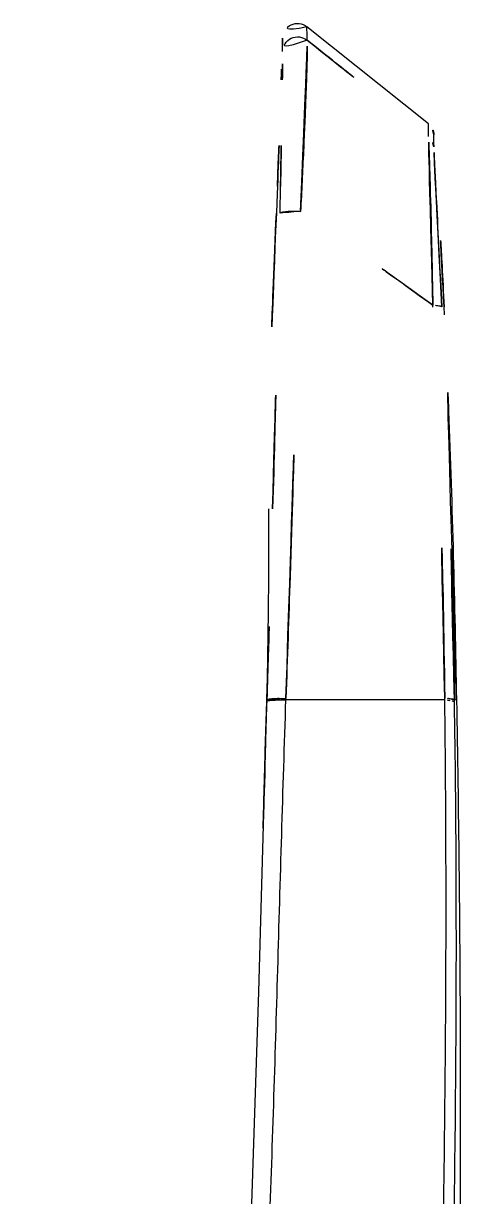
# Model space of a CAD drawing. Extents: x 16296660632 to 16296673174, y -37409619871 to -37409617131.
# Drawn here: x 16296672663 to 16296672677.52, y -37409617450.36 to -37409617411.38 of the extents above; entities that cross this region are included whole.
import ezdxf

# ---------------------------------------------------------------- set-up
doc = ezdxf.new("R2010")
doc.units = 0
doc.header["$LTSCALE"] = 10
doc.header["$MEASUREMENT"] = 0
doc.layers.get('0').update_dxf_attribs({"linetype": 'CONTINUOUS'})
doc.layers.add('06___PRT_ALL_SURFS', color=7, linetype='CONTINUOUS')

msp = doc.modelspace()

# ---------------------------------------------------------------- linework, layer by layer
at = {"color": 7, "linetype": 'Continuous'}
for p, q in [((16296672676.452021, -37409617414.722656), (16296672672.414591, -37409617411.492706)), ((16296672672.422371, -37409617411.778793), (16296672672.414591, -37409617411.492706)), ((16296672672.42461, -37409617411.939507), (16296672672.422371, -37409617411.778793)), ((16296672671.602381, -37409617411.871323), (16296672671.591261, -37409617412.318062)), ((16296672671.6084, -37409617412.318588), (16296672671.602381, -37409617411.871323)), ((16296672676.452499, -37409617415.135437), (16296672676.452021, -37409617414.722656)), ((16296672676.63509, -37409617415.487503), (16296672676.638479, -37409617415.078629)), ((16296672671.436239, -37409617416.794647), (16296672671.41433, -37409617417.339417)), ((16296672671.41433, -37409617417.339417), (16296672671.400311, -37409617417.686081)), ((16296672676.986099, -37409617421.064507), (16296672676.973101, -37409617420.795273)), ((16296672671.085899, -37409617433.859818), (16296672671.08029, -37409617433.85994)), ((16296672677.38693, -37409617433.85965), (16296672677.31908, -37409617433.862228))]:
    msp.add_line(p, q, dxfattribs=at)
for centre, radius, start, end in [((16296672672.10224, -37409617411.883148), 0.5, 51.3401917, 178.6447632), ((16296672462.472679, -37409617406.846931), 209.190142, 358.24376626, 358.50134123), ((16296672294.75993, -37409617401.357193), 376.992511, 357.65325459, 358.19084791), ((16296672676.139669, -37409617415.113098), 0.5, 3.9526224, 51.3401917), ((16296672390.681141, -37409617434.685081), 286.628706, 2.77775103, 3.92238892)]:
    msp.add_arc(centre, radius, start, end, dxfattribs=at)
msp.add_open_spline([(16296672671.400311, -37409617417.686081), (16296672671.26782, -37409617420.959106), (16296672671.13739, -37409617424.234123), (16296672671.142349, -37409617427.509827)], degree=3, dxfattribs=at)
for points, knots in [([(16296672677.3866, -37409617433.859657), (16296672677.327669, -37409617430.660332), (16296672677.219561, -37409617426.394058), (16296672677.0371, -37409617422.130661), (16296672676.986099, -37409617421.064507)], [0, 0, 0, 0, 0.749868775, 1, 1, 1, 1]), ([(16296672677.38693, -37409617433.85965), (16296672677.45476, -37409617437.542358), (16296672677.535749, -37409617444.910698), (16296672677.49094, -37409617455.965149), (16296672677.251579, -37409617467.019234), (16296672676.804251, -37409617478.06662), (16296672676.14032, -37409617489.102158), (16296672675.271021, -37409617500.122673), (16296672674.19976, -37409617511.125313), (16296672673.338341, -37409617518.444763), (16296672672.870319, -37409617522.099663)], [0, 0, 0, 0, 0.124950818, 0.249963183, 0.374990923, 0.500008675, 0.62501085, 0.750006767, 0.875001556, 1, 1, 1, 1])]:
    msp.add_open_spline(points, degree=3, knots=knots, dxfattribs=at)
at = {"layer": '06___PRT_ALL_SURFS', "color": 7, "linetype": 'Continuous'}
for p, q in [((16296672671.522181, -37409617417.690933), (16296672671.53953, -37409617416.798637)), ((16296672676.60301, -37409617420.811951), (16296672676.599739, -37409617420.742981)), ((16296672671.033831, -37409617435.566673), (16296672671.084471, -37409617433.905708)), ((16296672671.08029, -37409617433.85994), (16296672671.07505, -37409617434.072701)), ((16296672671.084471, -37409617433.905731), (16296672671.085911, -37409617433.859787)), ((16296672676.99588, -37409617433.859657), (16296672671.718531, -37409617433.85965)), ((16296672671.718611, -37409617433.859657), (16296672671.720011, -37409617433.813766)), ((16296672676.99585, -37409617433.859657), (16296672676.99507, -37409617433.796494)), ((16296672677.32007, -37409617433.92543), (16296672677.31908, -37409617433.862244)), ((16296672671.07505, -37409617434.072701), (16296672671.033831, -37409617435.566658))]:
    msp.add_line(p, q, dxfattribs=at)
for points in [[(16296672671.142349, -37409617427.509827), (16296672671.14381, -37409617428.064667), (16296672671.14485, -37409617428.794472), (16296672671.142321, -37409617429.743217), (16296672671.13212, -37409617430.944359), (16296672671.109909, -37409617432.437866), (16296672671.07999, -37409617433.859756)], [(16296672671.04298, -37409617435.26033), (16296672670.811819, -37409617443.552803), (16296672670.448111, -37409617454.28878)]]:
    msp.add_lwpolyline(points, dxfattribs=at)
for centre, radius, start, end in [((16296673879.409309, -37409615894.887352), 1938.623054, 231.49377937, 231.645695523), ((16296671934.783991, -37409617402.728317), 736.889881, 358.905791001, 359.181222967), ((16296672676.13991, -37409617415.520943), 0.496307, 3.8632378, 50.9618442), ((16296672512.54908, -37409617647.591003), 279.951137, 54.12646659, 55.22872125), ((16296671422.986349, -37409617391.457069), 1248.811411, 358.34566077, 358.796486027), ((16296672296.40386, -37409617438.789307), 380.623937, 0.7514515, 2.70729129), ((16296672287.38611, -37409617439.952293), 389.98053, 0.8948459, 2.81495367), ((16296670108.635929, -37409617353.442047), 2563.711467, 358.202654944, 358.34434992), ((16296674724.38109, -37409617495.935791), 2054.234506, 178.315926117, 178.501341225)]:
    msp.add_arc(centre, radius, start, end, dxfattribs=at)
for points, knots in [([(16296672672.42461, -37409617411.939507), (16296672672.353069, -37409617411.881393), (16296672672.173, -37409617411.804207), (16296672671.886009, -37409617411.85009), (16296672671.665859, -37409617412.039513), (16296672671.60957, -37409617412.226761), (16296672671.6084, -37409617412.318588)], [0, 0, 0, 0, 0.250340508, 0.500722494, 0.750601878, 1, 1, 1, 1]), ([(16296672672.205271, -37409617417.628952), (16296672672.239571, -37409617416.956802), (16296672672.28721, -37409617415.975723), (16296672672.343519, -37409617414.714737), (16296672672.377859, -37409617413.885323), (16296672672.40353, -37409617413.173309), (16296672672.421341, -37409617412.607437), (16296672672.42712, -37409617412.212784), (16296672672.42979, -37409617412.009148), (16296672672.42461, -37409617411.939507)], [0, 0, 0, 0, 0.354581589, 0.5174927, 0.665009264, 0.791925887, 0.892885662, 0.963211913, 1, 1, 1, 1]), ([(16296672671.598619, -37409617413.259193), (16296672671.600161, -37409617413.140701), (16296672671.603661, -37409617412.827171), (16296672671.608549, -37409617412.513634), (16296672671.6084, -37409617412.318588)], [0, 0, 0, 0, 0.37794412, 1, 1, 1, 1]), ([(16296672676.599739, -37409617420.742981), (16296672676.58802, -37409617420.088493), (16296672676.562889, -37409617418.855087), (16296672676.526739, -37409617417.382599), (16296672676.49786, -37409617416.373047), (16296672676.480391, -37409617415.808067), (16296672676.465469, -37409617415.411453), (16296672676.45751, -37409617415.206253), (16296672676.452499, -37409617415.135437)], [0, 0, 0, 0, 0.350077129, 0.65975202, 0.787716695, 0.89020345, 0.962036846, 1, 1, 1, 1]), ([(16296672676.896049, -37409617420.799713), (16296672676.865669, -37409617420.183052), (16296672676.806789, -37409617419.01693), (16296672676.734409, -37409617417.622513), (16296672676.68569, -37409617416.661598), (16296672676.658661, -37409617416.122597), (16296672676.64283, -37409617415.746391), (16296672676.634581, -37409617415.553146), (16296672676.63509, -37409617415.487503)], [0, 0, 0, 0, 0.348250518, 0.658588184, 0.787571139, 0.890959908, 0.96297294, 1, 1, 1, 1]), ([(16296672672.205271, -37409617417.628952), (16296672672.12612, -37409617417.62233), (16296672671.97105, -37409617417.616478), (16296672671.7635, -37409617417.623001), (16296672671.616261, -37409617417.642776), (16296672671.54439, -37409617417.664787), (16296672671.52244, -37409617417.682747), (16296672671.522181, -37409617417.690933)], [0, 0, 0, 0, 0.341288447, 0.664399974, 0.897543292, 0.964840572, 1, 1, 1, 1]), ([(16296672676.896049, -37409617420.799713), (16296672676.894819, -37409617420.789513), (16296672676.861601, -37409617420.771049), (16296672676.804131, -37409617420.75872), (16296672676.71035, -37409617420.74688), (16296672676.63957, -37409617420.743881), (16296672676.599739, -37409617420.742973)], [0, 0, 0, 0, 0.100134114, 0.304555708, 0.611892063, 1, 1, 1, 1]), ([(16296672671.720051, -37409617433.813766), (16296672671.765499, -37409617432.463211), (16296672671.944611, -37409617427.068817), (16296672672.109329, -37409617421.673859), (16296672672.205271, -37409617417.628952)], [0, 0, 0, 0, 0.250367884, 1, 1, 1, 1]), ([(16296672662.99728, -37409617504.852478), (16296672663.33902, -37409617504.185257), (16296672663.955509, -37409617502.816162), (16296672664.985439, -37409617499.999023), (16296672665.983681, -37409617496.381973), (16296672666.90851, -37409617491.980919), (16296672667.68738, -37409617487.552254), (16296672668.40226, -37409617483.113129), (16296672669.248461, -37409617477.178429), (16296672670.09239, -37409617469.732201), (16296672670.76733, -37409617460.768333), (16296672671.18148, -37409617451.79467), (16296672671.449619, -37409617442.824081), (16296672671.61861, -37409617436.846237), (16296672671.718531, -37409617433.85965)], [0, 0, 0, 0, 0.031286856, 0.06257056, 0.12511743, 0.187667525, 0.250219216, 0.312769273, 0.375316979, 0.500397975, 0.625444596, 0.750413952, 0.875283742, 1, 1, 1, 1]), ([(16296672671.720051, -37409617433.813766), (16296672671.644739, -37409617433.808563), (16296672671.50017, -37409617433.803337), (16296672671.32725, -37409617433.807419), (16296672671.20997, -37409617433.818047), (16296672671.1465, -37409617433.828957), (16296672671.10778, -37409617433.839218), (16296672671.08655, -37409617433.852829), (16296672671.085831, -37409617433.859818)], [0, 0, 0, 0, 0.35138305, 0.673404321, 0.802603854, 0.90204216, 0.967310954, 1, 1, 1, 1]), ([(16296672671.718531, -37409617433.859642), (16296672671.648581, -37409617433.854797), (16296672671.512871, -37409617433.849678), (16296672671.349489, -37409617433.852348), (16296672671.23455, -37409617433.86132), (16296672671.168871, -37409617433.869957), (16296672671.12211, -37409617433.880608), (16296672671.09691, -37409617433.89032), (16296672671.089649, -37409617433.896942)], [0, 0, 0, 0, 0.331481294, 0.641691662, 0.771414007, 0.87681569, 0.953566823, 1, 1, 1, 1]), ([(16296672671.765301, -37409617524.137497), (16296672671.865391, -37409617523.26104), (16296672672.06962, -37409617521.471962), (16296672672.390909, -37409617518.751343), (16296672672.724199, -37409617515.966087), (16296672673.165039, -37409617512.206078), (16296672673.7003, -37409617507.494583), (16296672674.30299, -37409617501.83857), (16296672674.83148, -37409617496.180473), (16296672675.435129, -37409617488.62941), (16296672676.03233, -37409617479.179871), (16296672676.535959, -37409617467.833023), (16296672676.87422, -37409617456.490547), (16296672677.055281, -37409617445.166321), (16296672677.0453, -37409617437.624069), (16296672676.99588, -37409617433.859657)], [0, 0, 0, 0, 0.029241393, 0.059688754, 0.090808366, 0.122224179, 0.185177361, 0.247986754, 0.310765009, 0.373539489, 0.499078551, 0.624594026, 0.75001387, 0.875208439, 1, 1, 1, 1]), ([(16296672672.21463, -37409617523.984818), (16296672672.64624, -37409617520.330406), (16296672673.520861, -37409617512.917847), (16296672674.518209, -37409617503.617653), (16296672675.207161, -37409617496.0867), (16296672675.803511, -37409617488.554497), (16296672676.3946, -37409617479.128998), (16296672676.895149, -37409617467.811409), (16296672677.23242, -37409617456.498398), (16296672677.40839, -37409617445.203163), (16296672677.378571, -37409617437.680206), (16296672677.32007, -37409617433.92543)], [0, 0, 0, 0, 0.122283392, 0.248034267, 0.310810644, 0.373582194, 0.499113757, 0.624619637, 0.750027565, 0.875210227, 1, 1, 1, 1]), ([(16296672677.31908, -37409617433.862228), (16296672677.31819, -37409617433.851334), (16296672677.280899, -37409617433.831757), (16296672677.21903, -37409617433.817619), (16296672677.1159, -37409617433.803123), (16296672677.038521, -37409617433.798317), (16296672676.99505, -37409617433.796494)], [0, 0, 0, 0, 0.097356289, 0.303039825, 0.612489893, 1, 1, 1, 1]), ([(16296672677.164169, -37409617433.873222), (16296672677.15152, -37409617433.871567), (16296672677.095591, -37409617433.865181), (16296672677.03937, -37409617433.861504), (16296672676.99588, -37409617433.859657)], [0, 0, 0, 0, 0.226639638, 1, 1, 1, 1]), ([(16296672677.32007, -37409617433.92543), (16296672677.319559, -37409617433.919212), (16296672677.30476, -37409617433.905563), (16296672677.253229, -37409617433.886703), (16296672677.202641, -37409617433.878197), (16296672677.164169, -37409617433.873222)], [0, 0, 0, 0, 0.110897918, 0.310538444, 1, 1, 1, 1]), ([(16296672669.90177, -37409617464.033867), (16296672670.03199, -37409617462.217781), (16296672670.480459, -37409617454.951302), (16296672670.7003, -37409617447.673347), (16296672670.8491, -37409617442.216331)], [0, 0, 0, 0, 0.25011052, 1, 1, 1, 1])]:
    msp.add_open_spline(points, degree=3, knots=knots, dxfattribs=at)
msp.add_open_spline([(16296672671.089649, -37409617433.896942), (16296672671.087151, -37409617433.899231), (16296672671.08481, -37409617433.902328), (16296672671.084471, -37409617433.905708)], degree=3, dxfattribs=at)

doc.saveas('drawing.dxf')
